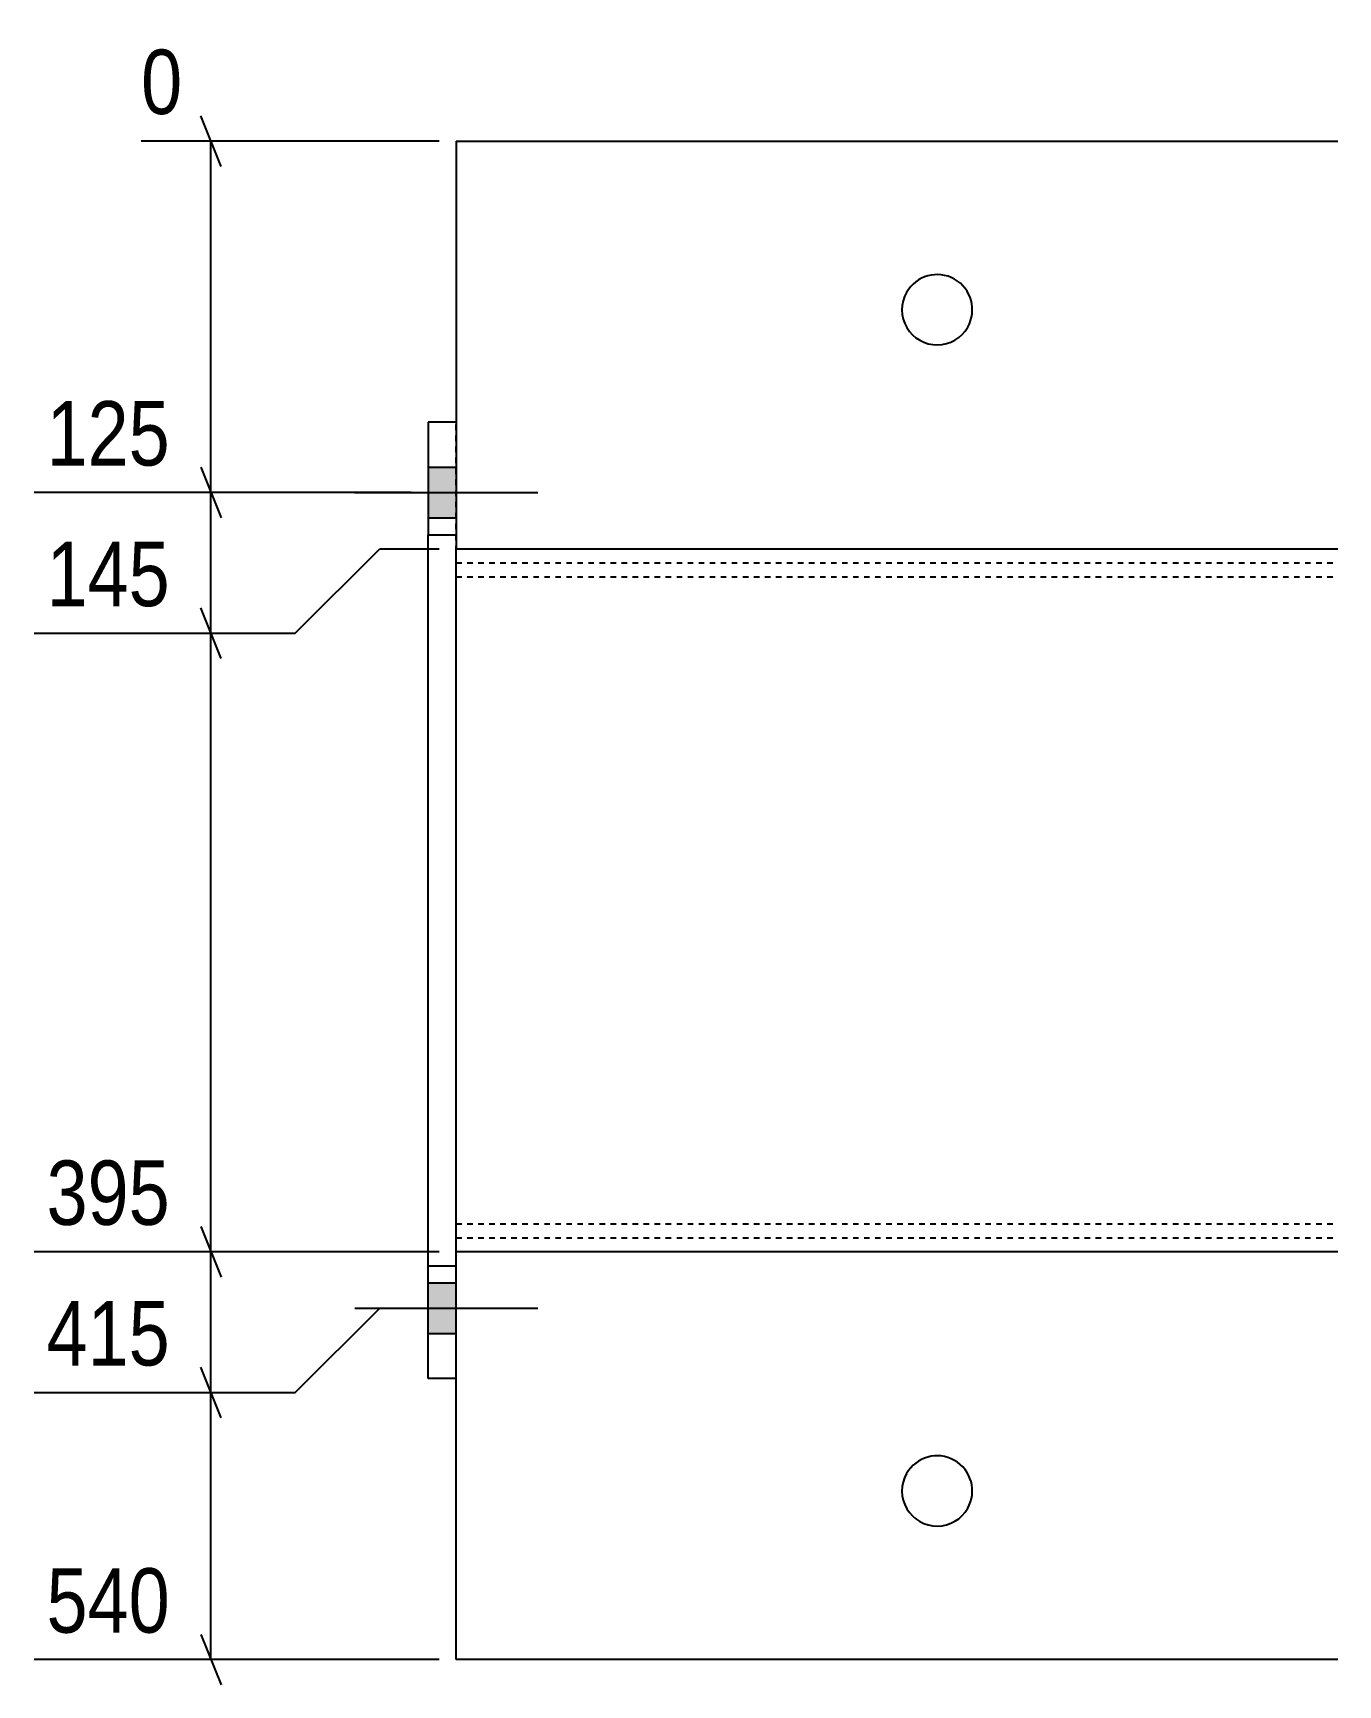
# Model space of a CAD drawing. Header units: millimetres. Extents: x 29 to 47362, y 10 to 1917.
# Drawn here: x 23525 to 23989, y 14 to 602 of the extents above; entities that cross this region are included whole.
import ezdxf

# ---------------------------------------------------------------- set-up
doc = ezdxf.new("R2010")
doc.units = ezdxf.units.MM
doc.linetypes.add('DXK_LINE_DOT2', pattern=[3.9198, 1.9599, -1.9599])
doc.layers.add('MÅLSÆTNING', color=7, linetype='Continuous')
doc.layers.add('STÅL', color=7, linetype='Continuous')
doc.styles.add('Arial Narrow', font='ARIALN.TTF', dxfattribs={"height": 0.2})

msp = doc.modelspace()

# ---------------------------------------------------------------- hatches: boundary and pattern name
at = {"layer": 'STÅL', "linetype": 'Continuous'}
for points in [[(23665.92, 447.4), (23665.92, 429.4), (23675.92, 429.4), (23675.92, 447.4)], [(23665.92, 447.4), (23665.92, 429.4), (23675.92, 429.4), (23675.92, 447.4)], [(23665.92, 447.4), (23665.92, 429.4), (23675.92, 429.4), (23675.92, 447.4)], [(23665.92, 157.39), (23665.92, 139.39), (23675.92, 139.39), (23675.92, 157.39)], [(23665.92, 157.39), (23665.92, 139.39), (23675.92, 139.39), (23675.92, 157.39)], [(23665.92, 157.39), (23665.92, 139.39), (23675.92, 139.39), (23675.92, 157.39)]]:
    msp.add_hatch(color=96, dxfattribs=at).paths.add_polyline_path(points)

# ---------------------------------------------------------------- linework, layer by layer
at = {"layer": 'MÅLSÆTNING', "color": 7, "linetype": 'Continuous'}
for p, q in [((23592.33, 554.4), (23585.13, 572.4)), ((23669.92, 563.4), (23563.91, 563.4)), ((23588.73, 438.4), (23588.73, 563.4)), ((23585.13, 447.4), (23592.33, 429.4)), ((23585.13, 447.4), (23592.33, 429.4)), ((23659.92, 438.4), (23525.92, 438.4)), ((23659.92, 438.4), (23525.92, 438.4)), ((23588.73, 388.4), (23588.73, 438.4)), ((23618.73, 388.4), (23648.73, 418.4)), ((23618.73, 388.4), (23648.73, 418.4)), ((23648.73, 418.4), (23669.92, 418.4)), ((23648.73, 418.4), (23669.92, 418.4)), ((23592.33, 379.4), (23585.13, 397.4)), ((23592.33, 379.4), (23585.13, 397.4)), ((23525.92, 388.4), (23618.73, 388.4)), ((23525.92, 388.4), (23618.73, 388.4)), ((23588.73, 168.4), (23588.73, 388.4)), ((23585.13, 177.4), (23592.33, 159.4)), ((23585.13, 177.4), (23592.33, 159.4)), ((23669.92, 168.4), (23525.92, 168.4)), ((23669.92, 168.4), (23525.92, 168.4)), ((23588.73, 118.39), (23588.73, 168.4)), ((23618.73, 118.39), (23648.73, 148.39)), ((23618.73, 118.39), (23648.73, 148.39)), ((23648.73, 148.39), (23659.92, 148.39)), ((23648.73, 148.39), (23659.92, 148.39)), ((23592.33, 109.39), (23585.13, 127.39)), ((23592.33, 109.39), (23585.13, 127.39)), ((23525.92, 118.39), (23618.73, 118.39)), ((23525.92, 118.39), (23618.73, 118.39)), ((23588.73, 23.4), (23588.73, 118.39)), ((23585.13, 32.4), (23592.33, 14.4)), ((23669.92, 23.4), (23525.92, 23.4))]:
    msp.add_line(p, q, dxfattribs=at)
at = {"layer": 'STÅL', "color": 2, "linetype": 'Continuous'}
for p, q in [((23675.92, 563.4), (23675.92, 463.4)), ((23675.92, 563.4), (23989.41, 563.4)), ((23675.92, 463.4), (23665.92, 463.4)), ((23665.92, 463.4), (23665.92, 423.4)), ((23675.92, 463.4), (23675.92, 423.4)), ((23665.92, 123.4), (23665.92, 423.4)), ((23665.92, 423.4), (23675.92, 423.4)), ((23675.92, 423.4), (23675.92, 418.4)), ((23675.92, 168.4), (23675.92, 418.4)), ((23675.92, 418.4), (23989.41, 418.4)), ((23675.92, 123.4), (23675.92, 168.4)), ((23989.41, 168.4), (23675.92, 168.4)), ((23665.92, 163.4), (23675.92, 163.4)), ((23675.92, 123.4), (23665.92, 123.4)), ((23675.92, 23.4), (23675.92, 123.4)), ((23989.41, 23.4), (23675.92, 23.4))]:
    msp.add_line(p, q, dxfattribs=at)
at = {"layer": 'STÅL', "color": 7, "linetype": 'DXK_LINE_DOT2'}
for p, q in [((23675.92, 178.4), (23675.92, 463.4)), ((23675.92, 413.39), (23989.41, 413.39)), ((23675.92, 408.39), (23989.41, 408.39)), ((23675.92, 173.4), (23675.92, 178.4)), ((23675.92, 178.4), (23989.41, 178.4)), ((23675.92, 173.4), (23989.41, 173.4)), ((23675.92, 123.4), (23675.92, 173.4))]:
    msp.add_line(p, q, dxfattribs=at)
at = {"layer": 'STÅL', "color": 96, "linetype": 'Continuous'}
for p, q in [((23665.92, 447.4), (23675.92, 447.4)), ((23665.92, 447.4), (23675.92, 447.4)), ((23665.92, 447.4), (23675.92, 447.4)), ((23639.92, 438.4), (23704.92, 438.4)), ((23639.92, 438.4), (23704.92, 438.4)), ((23639.92, 438.4), (23704.92, 438.4)), ((23665.92, 429.4), (23675.92, 429.4)), ((23665.92, 429.4), (23675.92, 429.4)), ((23665.92, 429.4), (23675.92, 429.4)), ((23665.92, 157.39), (23675.92, 157.39)), ((23665.92, 157.39), (23675.92, 157.39)), ((23665.92, 157.39), (23675.92, 157.39)), ((23639.92, 148.39), (23704.92, 148.39)), ((23639.92, 148.39), (23704.92, 148.39)), ((23639.92, 148.39), (23704.92, 148.39)), ((23665.92, 139.39), (23675.92, 139.39)), ((23665.92, 139.39), (23675.92, 139.39)), ((23665.92, 139.39), (23675.92, 139.39))]:
    msp.add_line(p, q, dxfattribs=at)
at = {"layer": 'STÅL', "color": 2, "linetype": 'Continuous'}
for centre, start, end in [((23846.92, 503.4), 330.37371, 150.37371), ((23846.92, 503.4), 150.37371, 330.37371), ((23846.91, 83.4), 330.37371, 150.37371), ((23846.91, 83.4), 150.37371, 330.37371)]:
    msp.add_arc(centre, 12.5, start, end, dxfattribs=at)

# ---------------------------------------------------------------- wipeouts: each hides what was drawn before it
at = {"color": 0, "linetype": 'Continuous'}
for points in [[(23578.96, 443.2), (23578.96, 476.8), (23525.49, 476.8), (23525.49, 443.2)], [(23578.96, 393.2), (23578.96, 426.8), (23525.49, 426.8), (23525.49, 393.2)], [(23578.96, 173.2), (23578.96, 206.8), (23525.49, 206.8), (23525.49, 173.2)], [(23578.96, 123.19), (23578.96, 156.79), (23525.49, 156.79), (23525.49, 123.19)], [(23578.96, 28.2), (23578.96, 61.8), (23525.49, 61.8), (23525.49, 28.2)]]:
    msp.add_wipeout(points, dxfattribs=at).dxf.layer = 'MÅLSÆTNING'

# ---------------------------------------------------------------- next in the draw order: texts
at = {"layer": 'MÅLSÆTNING', "color": 3, "linetype": 'Continuous', "style": 'Arial Narrow'}
for s, p in [('125', (23530.29, 448)), ('145', (23530.29, 398)), ('395', (23530.29, 178)), ('415', (23530.29, 127.99)), ('540', (23530.29, 33))]:
    msp.add_text(s, height=22.906, dxfattribs=at).set_placement(p)

# ---------------------------------------------------------------- next in the draw order: wipeouts: each hides what was drawn before it
at = {"color": 0, "linetype": 'Continuous'}
msp.add_wipeout([(23583.33, 568.2), (23583.33, 601.8), (23559.11, 601.8), (23559.11, 568.2)], dxfattribs=at).dxf.layer = 'MÅLSÆTNING'

# ---------------------------------------------------------------- next in the draw order: texts
at = {"layer": 'MÅLSÆTNING', "color": 3, "linetype": 'Continuous', "style": 'Arial Narrow'}
msp.add_text('0', height=22.91, dxfattribs=at).set_placement((23563.91, 573))

doc.saveas('drawing.dxf')
